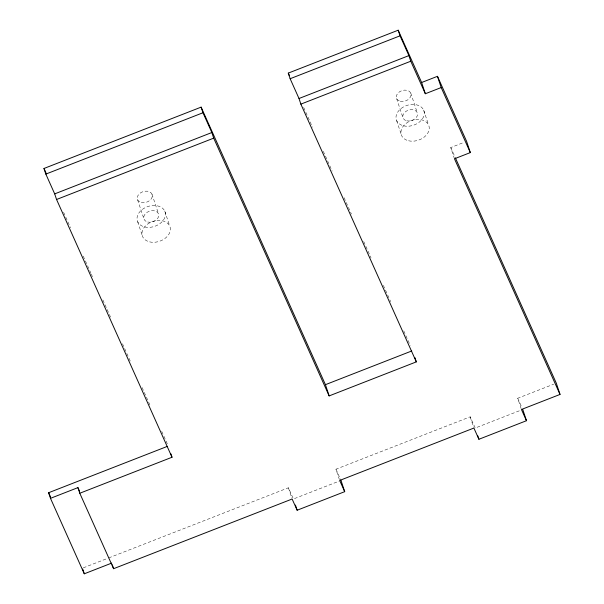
<?xml version="1.0" encoding="UTF-8"?>
<svg xmlns="http://www.w3.org/2000/svg" width="604" height="604" viewBox="0 0 604 604"><rect width="100%" height="100%" fill="white"/><g stroke="black" fill="none" stroke-linecap="round" stroke-linejoin="round"><path stroke-width="0.45" stroke-dasharray="3.02 2.27" d="M454.472 158.784L450.758 147.55L464.106 142.333M83.307 567.836L107.852 558.262M108.728 557.915L288.402 487.775L293.431 498.987L339.252 481.101M339.395 479.584L335.96 469.21L470.176 416.82L475.197 428.032L520.165 410.478M521.161 408.629L517.734 398.255L553.679 384.219M450.758 147.55L454.993 157.01M517.734 398.255L522.037 407.866M303.676 107.474L312.532 127.24M323.306 151.294L332.162 171.06M344.091 197.697L351.4 214.02M363.721 241.517L371.03 257.84M383.351 285.337L390.66 301.668M403.744 330.879L410.29 345.488M335.96 469.21L340.988 480.422M63.601 212.298L70.532 227.761M83.231 256.119L90.932 273.302M91.317 274.163L92.472 276.738M102.861 299.939L110.562 317.123M122.491 343.759L130.955 362.664M142.121 387.579L150.585 406.484M161.751 431.399L167.904 445.148M423.646 110.079L428.591 125.02M410.75 93.039L417.213 112.586M396.609 98.558L403.079 118.105M396.647 120.619L401.584 135.56M470.176 416.82L473.611 427.194M288.402 487.775L291.838 498.149M164.786 211.151L169.724 226.07M151.974 194.133L158.429 213.635M137.591 199.743L144.039 219.252M137.682 221.736L142.612 236.655M408.568 140.77A14.511 10.442 -18.3 0 0 429.24 127.67A14.511 10.442 -18.3 0 0 407.458 122.431A14.511 10.442 -18.3 0 0 408.568 140.77M141.306 202.521A7.731 5.564 -18.3 0 0 152.321 195.545A7.731 5.564 -18.3 0 0 140.717 192.752A7.731 5.564 -18.3 0 0 141.306 202.521M147.761 222.03A7.731 5.564 -18.3 0 0 158.769 215.047A7.731 5.564 -18.3 0 0 147.172 212.261A7.731 5.564 -18.3 0 0 147.761 222.03M144.688 226.968A14.572 10.479 -18.3 0 0 165.436 213.816A14.572 10.479 -18.3 0 0 143.578 208.554A14.572 10.479 -18.3 0 0 144.688 226.968M149.618 241.879A14.572 10.479 -18.3 0 0 170.373 228.735A14.572 10.479 -18.3 0 0 148.508 223.472A14.572 10.479 -18.3 0 0 149.618 241.879M400.263 101.283A7.595 5.466 -18.3 0 0 411.09 94.428A7.595 5.466 -18.3 0 0 399.689 91.68A7.595 5.466 -18.3 0 0 400.263 101.283M406.734 120.83A7.595 5.466 -18.3 0 0 417.553 113.975A7.595 5.466 -18.3 0 0 406.152 111.227A7.595 5.466 -18.3 0 0 406.734 120.83M403.623 125.828A14.511 10.442 -18.3 0 0 424.295 112.729A14.511 10.442 -18.3 0 0 402.521 107.482A14.511 10.442 -18.3 0 0 403.623 125.828"/><path stroke-width="0.91" d="M340.988 480.422L344.703 491.664L297.145 510.229L292.125 499.017L113.59 568.704L79.788 493.249L172.012 457.251L56.557 199.494L54.692 193.876L45.836 174.095L43.979 168.471L201.117 107.135L325.435 384.673L329.15 395.907L416.315 361.879L414.888 357.56M416.315 361.879L300.86 104.13L299.003 98.505L290.139 78.724L288.282 73.107L398.195 30.2L421.622 82.506L425.337 93.741L441.192 87.557L437.47 76.315L421.622 82.506M45.836 174.095L202.974 112.752L201.117 107.135M290.139 78.724L400.052 35.817L398.195 30.2M54.692 193.876L211.838 132.533L202.974 112.752M299.003 98.505L408.908 55.606L400.052 35.817M56.557 199.494L213.695 138.15L211.838 132.533M300.86 104.13L410.773 61.223L408.908 55.606M437.47 76.315L466.605 141.359L470.32 152.593L454.472 158.784L560.021 394.435L521.448 409.489L526.477 420.709L478.919 439.267L473.891 428.055L339.674 480.452L344.703 491.664M111.732 563.087L84.288 573.8L50.487 498.338L48.63 492.721L167.421 446.348M325.435 384.673L411.724 350.984M50.487 498.338L77.931 487.624L79.471 491.06M441.192 87.557L470.32 152.593M455.378 157.87L556.307 383.193L560.021 394.435M410.773 61.223L425.337 93.741M288.282 73.107L289.437 75.681M213.695 138.15L329.15 395.907M43.979 168.471L46.282 173.627M48.63 492.721L50.547 497.009M522.754 409.467L526.477 420.709M477.772 435.809L478.919 439.267M295.432 505.042L297.145 510.229M170.864 453.793L172.012 457.251M112.261 564.695L113.59 568.704M77.931 487.624L79.788 493.249M82.695 568.983L84.288 573.8"/></g></svg>
